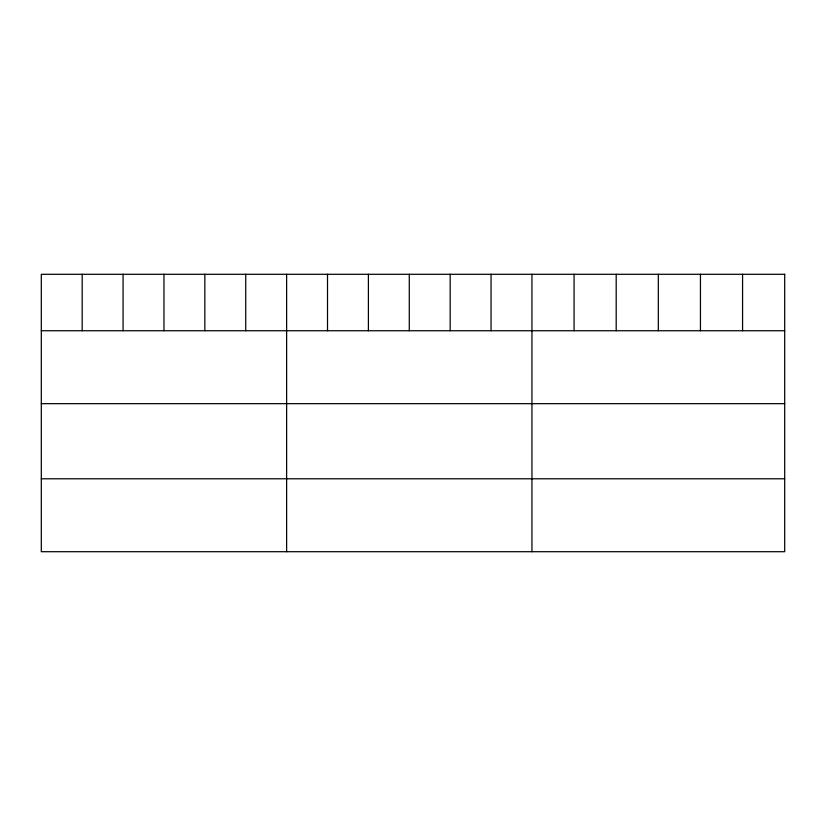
<?xml version="1.0" encoding="UTF-8"?>
<svg xmlns="http://www.w3.org/2000/svg" width="826" height="826" viewBox="0 0 826 826"><rect width="100%" height="100%" fill="white"/><g stroke="black" fill="none" stroke-linecap="round" stroke-linejoin="round"><path stroke-width="1.24" d="M41.3 330.741L784.7 330.741M41.3 403.666L784.7 403.666M41.3 478.791L784.7 478.791M742.574 274.294L742.574 330.741M700.448 274.294L700.448 330.741M658.322 274.294L658.322 330.741M616.196 274.294L616.196 330.741M574.07 274.294L574.07 330.741M531.944 274.294L531.944 551.706M491.057 274.294L491.057 330.741M450.17 274.294L450.17 330.741M409.283 274.294L409.283 330.741M368.396 274.294L368.396 330.741M327.509 274.294L327.509 330.741M286.622 274.294L286.622 551.706M245.735 274.294L245.735 330.741M204.848 274.294L204.848 330.741M163.961 274.294L163.961 330.741M123.074 274.294L123.074 330.741M82.187 274.294L82.187 330.741M784.7 274.294L41.3 274.294L41.3 551.706L784.7 551.706L784.7 274.294"/></g></svg>
